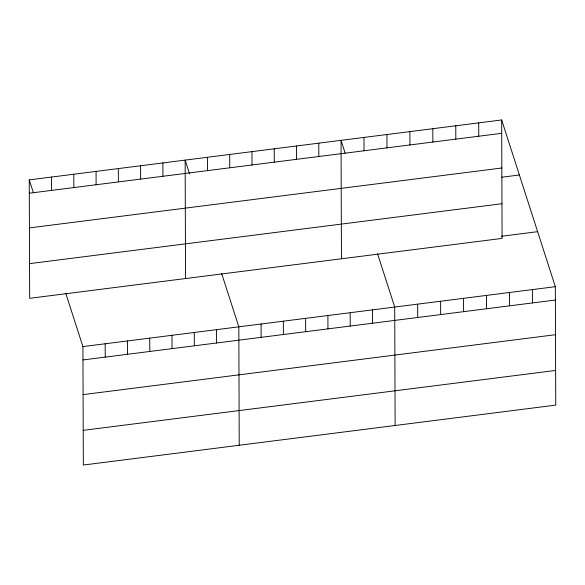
<?xml version="1.0" encoding="UTF-8"?>
<svg xmlns="http://www.w3.org/2000/svg" width="585" height="585" viewBox="0 0 585 585"><rect width="100%" height="100%" fill="white"/><g stroke="black" fill="none" stroke-linecap="round" stroke-linejoin="round"><path stroke-width="0.88" d="M501.667 119.969L502.084 238.409L29.667 298.313L29.25 179.88L501.667 119.969L555.333 286.687L555.75 405.12L83.333 465.031L82.916 346.598L65.761 293.297M29.294 193.218L501.711 133.314M29.418 227.901L501.835 167.997M501.725 177.226L519.378 174.988M29.542 263.63L501.959 203.726M501.44 236.26L537.622 231.675M82.916 346.598L555.333 286.687M82.968 359.936L555.384 300.032M83.085 394.619L555.501 334.708M83.209 430.348L555.626 370.444M345.194 153.233L341.048 140.341L341.457 258.775M377.559 253.758L394.714 307.059L395.131 425.492M189.577 173.862L185.145 160.107L185.562 278.54M221.656 273.531L238.819 326.825L239.228 445.258M29.25 179.88L33.404 192.772M532.394 289.597L532.438 302.942M509.447 292.507L509.491 305.853M486.501 295.418L486.544 308.756M478.72 122.879L478.764 136.225M463.554 298.328L463.598 311.666M455.773 125.79L455.825 139.135M440.607 301.238L440.651 314.576M432.827 128.7L432.878 142.045M417.661 304.149L417.705 317.487M409.88 131.61L409.931 144.948M386.934 134.521L386.985 147.859M372.44 309.882L372.491 323.22M363.994 137.431L364.038 150.769M350.174 312.704L350.218 326.042M327.9 315.527L327.951 328.872M318.774 143.164L318.818 156.502M305.633 318.35L305.677 331.695M296.5 145.987L296.551 159.332M283.359 321.18L283.403 334.518M274.233 148.809L274.277 162.155M261.086 324.002L261.137 337.34M251.959 151.639L252.011 164.977M229.693 154.462L229.737 167.8M216.545 329.647L216.596 342.993M207.419 157.285L207.463 170.623M194.278 332.47L194.322 345.815M172.005 335.3L172.048 348.638M162.879 162.93L162.922 176.275M149.731 338.123L149.782 351.461M140.605 165.76L140.649 179.098M127.464 340.945L127.508 354.291M118.331 168.582L118.382 181.92M105.19 343.768L105.234 357.113M96.064 171.405L96.108 184.743M73.79 174.228L73.842 187.573M51.524 177.05L51.568 190.396"/></g></svg>
